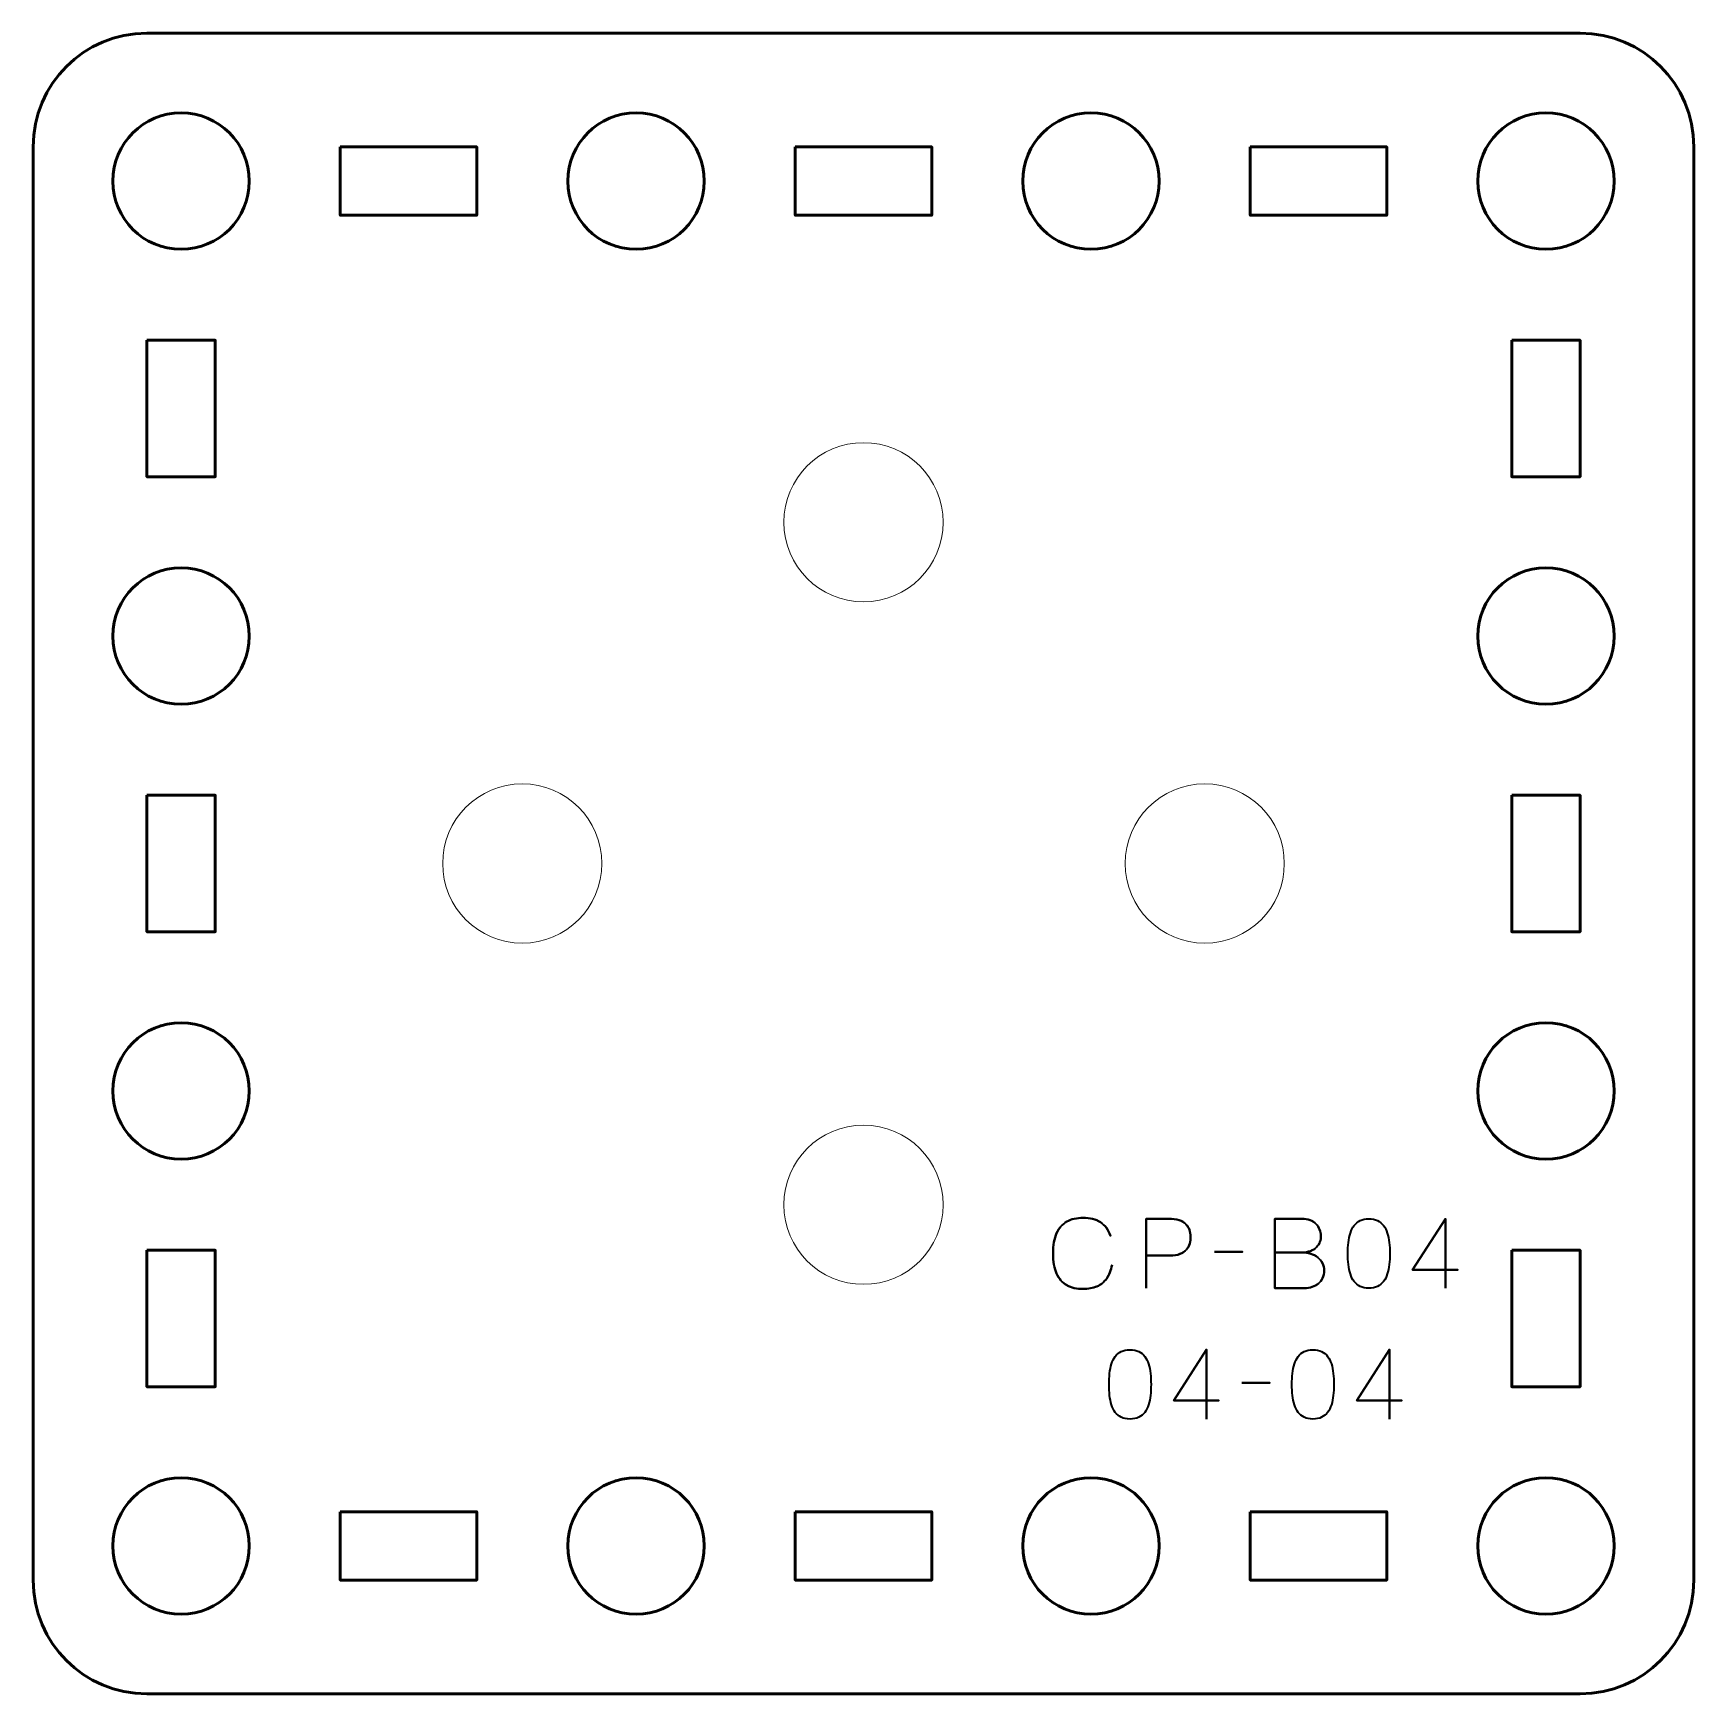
# Model space of a CAD drawing. Header units: centimetres. Extents: x -64.7 to 31.2, y -38.5 to 7.
# Drawn here: x -47.15 to -39.85, y -26.5 to -19.2 of the extents above; entities that cross this region are included whole.
import ezdxf

# ---------------------------------------------------------------- set-up
doc = ezdxf.new("R2010")
doc.units = ezdxf.units.CM
doc.header["$MEASUREMENT"] = 0
doc.layers.add('Layer 1', color=7, linetype='Continuous')

msp = doc.modelspace()

# ---------------------------------------------------------------- linework, layer by layer
at = {"layer": 'Layer 1', "color": 250, "lineweight": 20}
for centre in [(-43.5, -21.35), (-45, -22.85), (-42, -22.85), (-43.5, -24.35)]:
    msp.add_ellipse(centre, major_axis=(0, 0.35), ratio=1, dxfattribs=at)
at = {"layer": 'Layer 1', "lineweight": 53}
for points, knots in [([(-46.64992, -19.19999), (-46.64992, -19.19999), (-40.34995, -19.19999), (-40.34995, -19.19999), (-40.34995, -19.19999), (-40.07298, -19.19999), (-39.84999, -19.42308), (-39.84999, -19.70008), (-39.84999, -19.70008), (-39.84999, -19.70008), (-39.84999, -26.00005), (-39.84999, -26.00005), (-39.84999, -26.00005), (-39.84999, -26.27702), (-40.07298, -26.50001), (-40.34995, -26.50001), (-40.34995, -26.50001), (-40.34995, -26.50001), (-46.64992, -26.50001), (-46.64992, -26.50001), (-46.64992, -26.50001), (-46.92692, -26.50001), (-47.15001, -26.27702), (-47.15001, -26.00005), (-47.15001, -26.00005), (-47.15001, -26.00005), (-47.15001, -19.70008), (-47.15001, -19.70008), (-47.15001, -19.70008), (-47.15001, -19.42308), (-46.92692, -19.19999), (-46.64992, -19.19999)], [0, 0, 0, 0, 0.125, 0.125, 0.125, 0.125, 0.25, 0.25, 0.25, 0.25, 0.375, 0.375, 0.375, 0.375, 0.5, 0.5, 0.5, 0.5, 0.625, 0.625, 0.625, 0.625, 0.75, 0.75, 0.75, 0.75, 0.875, 0.875, 0.875, 0.875, 1, 1, 1, 1]), ([(-46.19998, -19.85002), (-46.19998, -20.01579), (-46.33421, -20.15002), (-46.49999, -20.15002), (-46.49999, -20.15002), (-46.66565, -20.15002), (-46.79999, -20.01579), (-46.79999, -19.85002), (-46.79999, -19.85002), (-46.79999, -19.68435), (-46.66565, -19.55001), (-46.49999, -19.55001), (-46.49999, -19.55001), (-46.33421, -19.55001), (-46.19998, -19.68435), (-46.19998, -19.85002)], [0, 0, 0, 0, 0.25, 0.25, 0.25, 0.25, 0.5, 0.5, 0.5, 0.5, 0.75, 0.75, 0.75, 0.75, 1, 1, 1, 1]), ([(-44.19991, -19.85002), (-44.19991, -20.01579), (-44.33428, -20.15002), (-44.49991, -20.15002), (-44.49991, -20.15002), (-44.66568, -20.15002), (-44.79991, -20.01579), (-44.79991, -19.85002), (-44.79991, -19.85002), (-44.79991, -19.68435), (-44.66568, -19.55001), (-44.49991, -19.55001), (-44.49991, -19.55001), (-44.33428, -19.55001), (-44.19991, -19.68435), (-44.19991, -19.85002)], [0, 0, 0, 0, 0.25, 0.25, 0.25, 0.25, 0.5, 0.5, 0.5, 0.5, 0.75, 0.75, 0.75, 0.75, 1, 1, 1, 1]), ([(-42.19999, -19.85002), (-42.19999, -20.01579), (-42.33432, -20.15002), (-42.49999, -20.15002), (-42.49999, -20.15002), (-42.66562, -20.15002), (-42.79999, -20.01579), (-42.79999, -19.85002), (-42.79999, -19.85002), (-42.79999, -19.68435), (-42.66562, -19.55001), (-42.49999, -19.55001), (-42.49999, -19.55001), (-42.33432, -19.55001), (-42.19999, -19.68435), (-42.19999, -19.85002)], [0, 0, 0, 0, 0.25, 0.25, 0.25, 0.25, 0.5, 0.5, 0.5, 0.5, 0.75, 0.75, 0.75, 0.75, 1, 1, 1, 1]), ([(-40.20002, -19.85002), (-40.20002, -20.01579), (-40.33425, -20.15002), (-40.50002, -20.15002), (-40.50002, -20.15002), (-40.66569, -20.15002), (-40.80002, -20.01579), (-40.80002, -19.85002), (-40.80002, -19.85002), (-40.80002, -19.68435), (-40.66569, -19.55001), (-40.50002, -19.55001), (-40.50002, -19.55001), (-40.33425, -19.55001), (-40.20002, -19.68435), (-40.20002, -19.85002)], [0, 0, 0, 0, 0.25, 0.25, 0.25, 0.25, 0.5, 0.5, 0.5, 0.5, 0.75, 0.75, 0.75, 0.75, 1, 1, 1, 1]), ([(-45.79997, -19.70008), (-45.79997, -19.70008), (-45.19996, -19.70008), (-45.19996, -19.70008), (-45.19996, -19.70008), (-45.19996, -19.70008), (-45.19996, -20.00009), (-45.19996, -20.00009), (-45.19996, -20.00009), (-45.19996, -20.00009), (-45.79997, -20.00009), (-45.79997, -20.00009), (-45.79997, -20.00009), (-45.79997, -20.00009), (-45.79997, -19.70008), (-45.79997, -19.70008)], [0, 0, 0, 0, 0.25, 0.25, 0.25, 0.25, 0.5, 0.5, 0.5, 0.5, 0.75, 0.75, 0.75, 0.75, 1, 1, 1, 1]), ([(-43.8, -19.70008), (-43.8, -19.70008), (-43.20001, -19.70008), (-43.20001, -19.70008), (-43.20001, -19.70008), (-43.20001, -19.70008), (-43.20001, -20.00009), (-43.20001, -20.00009), (-43.20001, -20.00009), (-43.20001, -20.00009), (-43.8, -20.00009), (-43.8, -20.00009), (-43.8, -20.00009), (-43.8, -20.00009), (-43.8, -19.70008), (-43.8, -19.70008)], [0, 0, 0, 0, 0.25, 0.25, 0.25, 0.25, 0.5, 0.5, 0.5, 0.5, 0.75, 0.75, 0.75, 0.75, 1, 1, 1, 1]), ([(-41.79994, -19.70008), (-41.79994, -19.70008), (-41.19993, -19.70008), (-41.19993, -19.70008), (-41.19993, -19.70008), (-41.19993, -19.70008), (-41.19993, -20.00009), (-41.19993, -20.00009), (-41.19993, -20.00009), (-41.19993, -20.00009), (-41.79994, -20.00009), (-41.79994, -20.00009), (-41.79994, -20.00009), (-41.79994, -20.00009), (-41.79994, -19.70008), (-41.79994, -19.70008)], [0, 0, 0, 0, 0.25, 0.25, 0.25, 0.25, 0.5, 0.5, 0.5, 0.5, 0.75, 0.75, 0.75, 0.75, 1, 1, 1, 1]), ([(-46.64992, -20.55003), (-46.64992, -20.55003), (-46.34991, -20.55003), (-46.34991, -20.55003), (-46.34991, -20.55003), (-46.34991, -20.55003), (-46.34991, -21.15004), (-46.34991, -21.15004), (-46.34991, -21.15004), (-46.34991, -21.15004), (-46.64992, -21.15004), (-46.64992, -21.15004), (-46.64992, -21.15004), (-46.64992, -21.15004), (-46.64992, -20.55003), (-46.64992, -20.55003)], [0, 0, 0, 0, 0.25, 0.25, 0.25, 0.25, 0.5, 0.5, 0.5, 0.5, 0.75, 0.75, 0.75, 0.75, 1, 1, 1, 1]), ([(-40.64995, -20.55003), (-40.64995, -20.55003), (-40.34995, -20.55003), (-40.34995, -20.55003), (-40.34995, -20.55003), (-40.34995, -20.55003), (-40.34995, -21.15004), (-40.34995, -21.15004), (-40.34995, -21.15004), (-40.34995, -21.15004), (-40.64995, -21.15004), (-40.64995, -21.15004), (-40.64995, -21.15004), (-40.64995, -21.15004), (-40.64995, -20.55003), (-40.64995, -20.55003)], [0, 0, 0, 0, 0.25, 0.25, 0.25, 0.25, 0.5, 0.5, 0.5, 0.5, 0.75, 0.75, 0.75, 0.75, 1, 1, 1, 1]), ([(-46.19998, -21.85009), (-46.19998, -22.01572), (-46.33421, -22.15009), (-46.49999, -22.15009), (-46.49999, -22.15009), (-46.66565, -22.15009), (-46.79999, -22.01572), (-46.79999, -21.85009), (-46.79999, -21.85009), (-46.79999, -21.68432), (-46.66565, -21.55009), (-46.49999, -21.55009), (-46.49999, -21.55009), (-46.33421, -21.55009), (-46.19998, -21.68432), (-46.19998, -21.85009)], [0, 0, 0, 0, 0.25, 0.25, 0.25, 0.25, 0.5, 0.5, 0.5, 0.5, 0.75, 0.75, 0.75, 0.75, 1, 1, 1, 1]), ([(-40.20002, -21.85009), (-40.20002, -22.01572), (-40.33425, -22.15009), (-40.50002, -22.15009), (-40.50002, -22.15009), (-40.66569, -22.15009), (-40.80002, -22.01572), (-40.80002, -21.85009), (-40.80002, -21.85009), (-40.80002, -21.68432), (-40.66569, -21.55009), (-40.50002, -21.55009), (-40.50002, -21.55009), (-40.33425, -21.55009), (-40.20002, -21.68432), (-40.20002, -21.85009)], [0, 0, 0, 0, 0.25, 0.25, 0.25, 0.25, 0.5, 0.5, 0.5, 0.5, 0.75, 0.75, 0.75, 0.75, 1, 1, 1, 1]), ([(-46.64992, -22.55), (-46.64992, -22.55), (-46.34991, -22.55), (-46.34991, -22.55), (-46.34991, -22.55), (-46.34991, -22.55), (-46.34991, -23.14999), (-46.34991, -23.14999), (-46.34991, -23.14999), (-46.34991, -23.14999), (-46.64992, -23.14999), (-46.64992, -23.14999), (-46.64992, -23.14999), (-46.64992, -23.14999), (-46.64992, -22.55), (-46.64992, -22.55)], [0, 0, 0, 0, 0.25, 0.25, 0.25, 0.25, 0.5, 0.5, 0.5, 0.5, 0.75, 0.75, 0.75, 0.75, 1, 1, 1, 1]), ([(-40.64995, -22.55), (-40.64995, -22.55), (-40.34995, -22.55), (-40.34995, -22.55), (-40.34995, -22.55), (-40.34995, -22.55), (-40.34995, -23.14999), (-40.34995, -23.14999), (-40.34995, -23.14999), (-40.34995, -23.14999), (-40.64995, -23.14999), (-40.64995, -23.14999), (-40.64995, -23.14999), (-40.64995, -23.14999), (-40.64995, -22.55), (-40.64995, -22.55)], [0, 0, 0, 0, 0.25, 0.25, 0.25, 0.25, 0.5, 0.5, 0.5, 0.5, 0.75, 0.75, 0.75, 0.75, 1, 1, 1, 1]), ([(-46.19998, -23.85001), (-46.19998, -24.01568), (-46.33421, -24.15001), (-46.49999, -24.15001), (-46.49999, -24.15001), (-46.66565, -24.15001), (-46.79999, -24.01568), (-46.79999, -23.85001), (-46.79999, -23.85001), (-46.79999, -23.68438), (-46.66565, -23.55001), (-46.49999, -23.55001), (-46.49999, -23.55001), (-46.33421, -23.55001), (-46.19998, -23.68438), (-46.19998, -23.85001)], [0, 0, 0, 0, 0.25, 0.25, 0.25, 0.25, 0.5, 0.5, 0.5, 0.5, 0.75, 0.75, 0.75, 0.75, 1, 1, 1, 1]), ([(-40.20002, -23.85001), (-40.20002, -24.01568), (-40.33425, -24.15001), (-40.50002, -24.15001), (-40.50002, -24.15001), (-40.66569, -24.15001), (-40.80002, -24.01568), (-40.80002, -23.85001), (-40.80002, -23.85001), (-40.80002, -23.68438), (-40.66569, -23.55001), (-40.50002, -23.55001), (-40.50002, -23.55001), (-40.33425, -23.55001), (-40.20002, -23.68438), (-40.20002, -23.85001)], [0, 0, 0, 0, 0.25, 0.25, 0.25, 0.25, 0.5, 0.5, 0.5, 0.5, 0.75, 0.75, 0.75, 0.75, 1, 1, 1, 1]), ([(-46.64992, -24.55006), (-46.64992, -24.55006), (-46.34991, -24.55006), (-46.34991, -24.55006), (-46.34991, -24.55006), (-46.34991, -24.55006), (-46.34991, -25.15007), (-46.34991, -25.15007), (-46.34991, -25.15007), (-46.34991, -25.15007), (-46.64992, -25.15007), (-46.64992, -25.15007), (-46.64992, -25.15007), (-46.64992, -25.15007), (-46.64992, -24.55006), (-46.64992, -24.55006)], [0, 0, 0, 0, 0.25, 0.25, 0.25, 0.25, 0.5, 0.5, 0.5, 0.5, 0.75, 0.75, 0.75, 0.75, 1, 1, 1, 1]), ([(-40.64995, -24.55006), (-40.64995, -24.55006), (-40.34995, -24.55006), (-40.34995, -24.55006), (-40.34995, -24.55006), (-40.34995, -24.55006), (-40.34995, -25.15007), (-40.34995, -25.15007), (-40.34995, -25.15007), (-40.34995, -25.15007), (-40.64995, -25.15007), (-40.64995, -25.15007), (-40.64995, -25.15007), (-40.64995, -25.15007), (-40.64995, -24.55006), (-40.64995, -24.55006)], [0, 0, 0, 0, 0.25, 0.25, 0.25, 0.25, 0.5, 0.5, 0.5, 0.5, 0.75, 0.75, 0.75, 0.75, 1, 1, 1, 1]), ([(-46.19998, -25.84998), (-46.19998, -26.01575), (-46.33421, -26.14998), (-46.49999, -26.14998), (-46.49999, -26.14998), (-46.66565, -26.14998), (-46.79999, -26.01575), (-46.79999, -25.84998), (-46.79999, -25.84998), (-46.79999, -25.68431), (-46.66565, -25.54998), (-46.49999, -25.54998), (-46.49999, -25.54998), (-46.33421, -25.54998), (-46.19998, -25.68431), (-46.19998, -25.84998)], [0, 0, 0, 0, 0.25, 0.25, 0.25, 0.25, 0.5, 0.5, 0.5, 0.5, 0.75, 0.75, 0.75, 0.75, 1, 1, 1, 1]), ([(-44.19991, -25.84998), (-44.19991, -26.01575), (-44.33428, -26.14998), (-44.49991, -26.14998), (-44.49991, -26.14998), (-44.66568, -26.14998), (-44.79991, -26.01575), (-44.79991, -25.84998), (-44.79991, -25.84998), (-44.79991, -25.68431), (-44.66568, -25.54998), (-44.49991, -25.54998), (-44.49991, -25.54998), (-44.33428, -25.54998), (-44.19991, -25.68431), (-44.19991, -25.84998)], [0, 0, 0, 0, 0.25, 0.25, 0.25, 0.25, 0.5, 0.5, 0.5, 0.5, 0.75, 0.75, 0.75, 0.75, 1, 1, 1, 1]), ([(-42.19999, -25.84998), (-42.19999, -26.01575), (-42.33432, -26.14998), (-42.49999, -26.14998), (-42.49999, -26.14998), (-42.66562, -26.14998), (-42.79999, -26.01575), (-42.79999, -25.84998), (-42.79999, -25.84998), (-42.79999, -25.68431), (-42.66562, -25.54998), (-42.49999, -25.54998), (-42.49999, -25.54998), (-42.33432, -25.54998), (-42.19999, -25.68431), (-42.19999, -25.84998)], [0, 0, 0, 0, 0.25, 0.25, 0.25, 0.25, 0.5, 0.5, 0.5, 0.5, 0.75, 0.75, 0.75, 0.75, 1, 1, 1, 1]), ([(-40.20002, -25.84998), (-40.20002, -26.01575), (-40.33425, -26.14998), (-40.50002, -26.14998), (-40.50002, -26.14998), (-40.66569, -26.14998), (-40.80002, -26.01575), (-40.80002, -25.84998), (-40.80002, -25.84998), (-40.80002, -25.68431), (-40.66569, -25.54998), (-40.50002, -25.54998), (-40.50002, -25.54998), (-40.33425, -25.54998), (-40.20002, -25.68431), (-40.20002, -25.84998)], [0, 0, 0, 0, 0.25, 0.25, 0.25, 0.25, 0.5, 0.5, 0.5, 0.5, 0.75, 0.75, 0.75, 0.75, 1, 1, 1, 1]), ([(-45.79997, -25.70005), (-45.79997, -25.70005), (-45.19996, -25.70005), (-45.19996, -25.70005), (-45.19996, -25.70005), (-45.19996, -25.70005), (-45.19996, -26.00005), (-45.19996, -26.00005), (-45.19996, -26.00005), (-45.19996, -26.00005), (-45.79997, -26.00005), (-45.79997, -26.00005), (-45.79997, -26.00005), (-45.79997, -26.00005), (-45.79997, -25.70005), (-45.79997, -25.70005)], [0, 0, 0, 0, 0.25, 0.25, 0.25, 0.25, 0.5, 0.5, 0.5, 0.5, 0.75, 0.75, 0.75, 0.75, 1, 1, 1, 1]), ([(-43.8, -25.70005), (-43.8, -25.70005), (-43.20001, -25.70005), (-43.20001, -25.70005), (-43.20001, -25.70005), (-43.20001, -25.70005), (-43.20001, -26.00005), (-43.20001, -26.00005), (-43.20001, -26.00005), (-43.20001, -26.00005), (-43.8, -26.00005), (-43.8, -26.00005), (-43.8, -26.00005), (-43.8, -26.00005), (-43.8, -25.70005), (-43.8, -25.70005)], [0, 0, 0, 0, 0.25, 0.25, 0.25, 0.25, 0.5, 0.5, 0.5, 0.5, 0.75, 0.75, 0.75, 0.75, 1, 1, 1, 1]), ([(-41.79994, -25.70005), (-41.79994, -25.70005), (-41.19993, -25.70005), (-41.19993, -25.70005), (-41.19993, -25.70005), (-41.19993, -25.70005), (-41.19993, -26.00005), (-41.19993, -26.00005), (-41.19993, -26.00005), (-41.19993, -26.00005), (-41.79994, -26.00005), (-41.79994, -26.00005), (-41.79994, -26.00005), (-41.79994, -26.00005), (-41.79994, -25.70005), (-41.79994, -25.70005)], [0, 0, 0, 0, 0.25, 0.25, 0.25, 0.25, 0.5, 0.5, 0.5, 0.5, 0.75, 0.75, 0.75, 0.75, 1, 1, 1, 1])]:
    msp.add_open_spline(points, degree=3, knots=knots, dxfattribs=at)
at = {"layer": 'Layer 1', "color": 30, "lineweight": 35}
for points, knots in [([(-42.40748, -24.61445), (-42.412, -24.63865), (-42.4199, -24.65862), (-42.43098, -24.67428), (-42.43098, -24.67428), (-42.44212, -24.68988), (-42.45638, -24.70145), (-42.47373, -24.709), (-42.47373, -24.709), (-42.49102, -24.71655), (-42.51134, -24.72036), (-42.53448, -24.72029), (-42.53448, -24.72029), (-42.56263, -24.72036), (-42.58655, -24.71492), (-42.60617, -24.70385), (-42.60617, -24.70385), (-42.62578, -24.69284), (-42.64074, -24.67584), (-42.65104, -24.65277), (-42.65104, -24.65277), (-42.66134, -24.62969), (-42.66649, -24.60013), (-42.66656, -24.56408), (-42.66656, -24.56408), (-42.66649, -24.52817), (-42.66134, -24.49867), (-42.65104, -24.4756), (-42.65104, -24.4756), (-42.64074, -24.45253), (-42.62578, -24.43546), (-42.60617, -24.42438), (-42.60617, -24.42438), (-42.58655, -24.4133), (-42.56263, -24.4078), (-42.53448, -24.40787), (-42.53448, -24.40787), (-42.50435, -24.4078), (-42.4791, -24.41422), (-42.45878, -24.42713), (-42.45878, -24.42713), (-42.43853, -24.44004), (-42.42364, -24.46001), (-42.41426, -24.48703), (-42.41426, -24.48703), (-42.42364, -24.46001), (-42.43853, -24.44004), (-42.45878, -24.42713), (-42.45878, -24.42713), (-42.4791, -24.41422), (-42.50435, -24.4078), (-42.53448, -24.40787), (-42.53448, -24.40787), (-42.56263, -24.4078), (-42.58655, -24.4133), (-42.60617, -24.42438), (-42.60617, -24.42438), (-42.62578, -24.43546), (-42.64074, -24.45253), (-42.65104, -24.4756), (-42.65104, -24.4756), (-42.66134, -24.49867), (-42.66649, -24.52817), (-42.66656, -24.56408), (-42.66656, -24.56408), (-42.66649, -24.60013), (-42.66134, -24.62969), (-42.65104, -24.65277), (-42.65104, -24.65277), (-42.64074, -24.67584), (-42.62578, -24.69284), (-42.60617, -24.70385), (-42.60617, -24.70385), (-42.58655, -24.71492), (-42.56263, -24.72036), (-42.53448, -24.72029), (-42.53448, -24.72029), (-42.51134, -24.72036), (-42.49102, -24.71655), (-42.47373, -24.709), (-42.47373, -24.709), (-42.45638, -24.70145), (-42.44212, -24.68988), (-42.43098, -24.67428), (-42.43098, -24.67428), (-42.4199, -24.65862), (-42.412, -24.63865), (-42.40748, -24.61445)], [0, 0, 0, 0, 0.0454545, 0.0454545, 0.0454545, 0.0454545, 0.0909091, 0.0909091, 0.0909091, 0.0909091, 0.1363636, 0.1363636, 0.1363636, 0.1363636, 0.1818182, 0.1818182, 0.1818182, 0.1818182, 0.2272727, 0.2272727, 0.2272727, 0.2272727, 0.2727273, 0.2727273, 0.2727273, 0.2727273, 0.3181818, 0.3181818, 0.3181818, 0.3181818, 0.3636364, 0.3636364, 0.3636364, 0.3636364, 0.4090909, 0.4090909, 0.4090909, 0.4090909, 0.4545455, 0.4545455, 0.4545455, 0.4545455, 0.5, 0.5, 0.5, 0.5, 0.5454545, 0.5454545, 0.5454545, 0.5454545, 0.5909091, 0.5909091, 0.5909091, 0.5909091, 0.6363636, 0.6363636, 0.6363636, 0.6363636, 0.6818182, 0.6818182, 0.6818182, 0.6818182, 0.7272727, 0.7272727, 0.7272727, 0.7272727, 0.7727273, 0.7727273, 0.7727273, 0.7727273, 0.8181818, 0.8181818, 0.8181818, 0.8181818, 0.8636364, 0.8636364, 0.8636364, 0.8636364, 0.9090909, 0.9090909, 0.9090909, 0.9090909, 0.9545455, 0.9545455, 0.9545455, 0.9545455, 1, 1, 1, 1]), ([(-42.25762, -24.7169), (-42.25762, -24.7169), (-42.25762, -24.41168), (-42.25762, -24.41168), (-42.25762, -24.41168), (-42.25762, -24.41168), (-42.16025, -24.41168), (-42.16025, -24.41168), (-42.16025, -24.41168), (-42.14078, -24.41175), (-42.12477, -24.41394), (-42.11214, -24.41817), (-42.11214, -24.41817), (-42.09958, -24.42233), (-42.0897, -24.42812), (-42.08257, -24.43546), (-42.08257, -24.43546), (-42.07545, -24.44272), (-42.07037, -24.45105), (-42.06726, -24.46043), (-42.06726, -24.46043), (-42.06423, -24.46982), (-42.06247, -24.47962), (-42.06204, -24.49), (-42.06204, -24.49), (-42.06155, -24.50037), (-42.06275, -24.51053), (-42.06557, -24.5204), (-42.06557, -24.5204), (-42.06846, -24.53028), (-42.07333, -24.53924), (-42.08032, -24.54729), (-42.08032, -24.54729), (-42.08723, -24.55533), (-42.09661, -24.56175), (-42.1084, -24.56648), (-42.1084, -24.56648), (-42.12018, -24.57127), (-42.13478, -24.57367), (-42.15221, -24.57381), (-42.15221, -24.57381), (-42.15221, -24.57381), (-42.25762, -24.57381), (-42.25762, -24.57381), (-42.25762, -24.57381), (-42.25762, -24.57381), (-42.15221, -24.57381), (-42.15221, -24.57381), (-42.15221, -24.57381), (-42.13514, -24.57367), (-42.12067, -24.57127), (-42.10896, -24.56648), (-42.10896, -24.56648), (-42.09718, -24.56175), (-42.08779, -24.55533), (-42.08074, -24.54729), (-42.08074, -24.54729), (-42.07375, -24.53924), (-42.06874, -24.53028), (-42.06578, -24.5204), (-42.06578, -24.5204), (-42.06282, -24.51053), (-42.06155, -24.50037), (-42.06204, -24.49), (-42.06204, -24.49), (-42.06247, -24.47962), (-42.06423, -24.46982), (-42.0674, -24.46043), (-42.0674, -24.46043), (-42.07051, -24.45105), (-42.07573, -24.44272), (-42.08286, -24.43546), (-42.08286, -24.43546), (-42.09005, -24.42812), (-42.09993, -24.42233), (-42.11249, -24.41817), (-42.11249, -24.41817), (-42.12512, -24.41394), (-42.14099, -24.41175), (-42.16025, -24.41168), (-42.16025, -24.41168), (-42.16025, -24.41168), (-42.25762, -24.41168), (-42.25762, -24.41168), (-42.25762, -24.41168), (-42.25762, -24.41168), (-42.25762, -24.7169), (-42.25762, -24.7169)], [0, 0, 0, 0, 0.0454545, 0.0454545, 0.0454545, 0.0454545, 0.0909091, 0.0909091, 0.0909091, 0.0909091, 0.1363636, 0.1363636, 0.1363636, 0.1363636, 0.1818182, 0.1818182, 0.1818182, 0.1818182, 0.2272727, 0.2272727, 0.2272727, 0.2272727, 0.2727273, 0.2727273, 0.2727273, 0.2727273, 0.3181818, 0.3181818, 0.3181818, 0.3181818, 0.3636364, 0.3636364, 0.3636364, 0.3636364, 0.4090909, 0.4090909, 0.4090909, 0.4090909, 0.4545455, 0.4545455, 0.4545455, 0.4545455, 0.5, 0.5, 0.5, 0.5, 0.5454545, 0.5454545, 0.5454545, 0.5454545, 0.5909091, 0.5909091, 0.5909091, 0.5909091, 0.6363636, 0.6363636, 0.6363636, 0.6363636, 0.6818182, 0.6818182, 0.6818182, 0.6818182, 0.7272727, 0.7272727, 0.7272727, 0.7272727, 0.7727273, 0.7727273, 0.7727273, 0.7727273, 0.8181818, 0.8181818, 0.8181818, 0.8181818, 0.8636364, 0.8636364, 0.8636364, 0.8636364, 0.9090909, 0.9090909, 0.9090909, 0.9090909, 0.9545455, 0.9545455, 0.9545455, 0.9545455, 1, 1, 1, 1]), ([(-41.69121, -24.55984), (-41.69121, -24.55984), (-41.57395, -24.55984), (-41.57395, -24.55984), (-41.57395, -24.55984), (-41.55871, -24.55977), (-41.54573, -24.55766), (-41.53479, -24.55349), (-41.53479, -24.55349), (-41.52392, -24.5494), (-41.51511, -24.54383), (-41.50826, -24.53684), (-41.50826, -24.53684), (-41.50142, -24.52986), (-41.49648, -24.52196), (-41.49337, -24.51321), (-41.49337, -24.51321), (-41.49034, -24.50453), (-41.48893, -24.4955), (-41.48928, -24.48619), (-41.48928, -24.48619), (-41.48971, -24.47687), (-41.49168, -24.46784), (-41.49521, -24.45902), (-41.49521, -24.45902), (-41.49867, -24.4502), (-41.50389, -24.44223), (-41.51073, -24.4351), (-41.51073, -24.4351), (-41.51757, -24.42798), (-41.52611, -24.42233), (-41.53648, -24.41817), (-41.53648, -24.41817), (-41.54686, -24.41394), (-41.55906, -24.41175), (-41.5731, -24.41168), (-41.5731, -24.41168), (-41.5731, -24.41168), (-41.69121, -24.41168), (-41.69121, -24.41168), (-41.69121, -24.41168), (-41.69121, -24.41168), (-41.69121, -24.7169), (-41.69121, -24.7169), (-41.69121, -24.7169), (-41.69121, -24.7169), (-41.56125, -24.7169), (-41.56125, -24.7169), (-41.56125, -24.7169), (-41.54911, -24.7169), (-41.53782, -24.71514), (-41.52738, -24.71168), (-41.52738, -24.71168), (-41.51694, -24.70815), (-41.50784, -24.70314), (-41.49994, -24.69644), (-41.49994, -24.69644), (-41.4921, -24.68981), (-41.48597, -24.68176), (-41.48159, -24.67224), (-41.48159, -24.67224), (-41.47722, -24.66271), (-41.47496, -24.65192), (-41.47489, -24.63985), (-41.47489, -24.63985), (-41.47517, -24.62772), (-41.47771, -24.61678), (-41.48258, -24.60698), (-41.48258, -24.60698), (-41.48745, -24.59717), (-41.49422, -24.58877), (-41.50297, -24.58172), (-41.50297, -24.58172), (-41.51172, -24.57473), (-41.52216, -24.5693), (-41.53416, -24.56556), (-41.53416, -24.56556), (-41.54615, -24.56182), (-41.55941, -24.55992), (-41.57395, -24.55984), (-41.57395, -24.55984), (-41.55941, -24.55992), (-41.54615, -24.56182), (-41.53416, -24.56556), (-41.53416, -24.56556), (-41.52216, -24.5693), (-41.51172, -24.57473), (-41.50297, -24.58172), (-41.50297, -24.58172), (-41.49422, -24.58877), (-41.48745, -24.59717), (-41.48258, -24.60698), (-41.48258, -24.60698), (-41.47771, -24.61678), (-41.47517, -24.62772), (-41.47489, -24.63985), (-41.47489, -24.63985), (-41.47496, -24.65192), (-41.47722, -24.66271), (-41.48159, -24.67224), (-41.48159, -24.67224), (-41.48597, -24.68176), (-41.4921, -24.68981), (-41.49994, -24.69644), (-41.49994, -24.69644), (-41.50784, -24.70314), (-41.51694, -24.70815), (-41.52738, -24.71168), (-41.52738, -24.71168), (-41.53782, -24.71514), (-41.54911, -24.7169), (-41.56125, -24.7169), (-41.56125, -24.7169), (-41.56125, -24.7169), (-41.69121, -24.7169), (-41.69121, -24.7169), (-41.69121, -24.7169), (-41.69121, -24.7169), (-41.69121, -24.41168), (-41.69121, -24.41168), (-41.69121, -24.41168), (-41.69121, -24.41168), (-41.5731, -24.41168), (-41.5731, -24.41168), (-41.5731, -24.41168), (-41.55906, -24.41175), (-41.54686, -24.41394), (-41.53648, -24.41817), (-41.53648, -24.41817), (-41.52611, -24.42233), (-41.51757, -24.42798), (-41.51073, -24.4351), (-41.51073, -24.4351), (-41.50389, -24.44223), (-41.49867, -24.4502), (-41.49521, -24.45902), (-41.49521, -24.45902), (-41.49168, -24.46784), (-41.48971, -24.47687), (-41.48928, -24.48619), (-41.48928, -24.48619), (-41.48893, -24.4955), (-41.49034, -24.50453), (-41.49337, -24.51321), (-41.49337, -24.51321), (-41.49648, -24.52196), (-41.50142, -24.52986), (-41.50826, -24.53684), (-41.50826, -24.53684), (-41.51511, -24.54383), (-41.52392, -24.5494), (-41.53479, -24.55349), (-41.53479, -24.55349), (-41.54573, -24.55766), (-41.55871, -24.55977), (-41.57395, -24.55984), (-41.57395, -24.55984), (-41.57395, -24.55984), (-41.69121, -24.55984), (-41.69121, -24.55984)], [0, 0, 0, 0, 0.025, 0.025, 0.025, 0.025, 0.05, 0.05, 0.05, 0.05, 0.075, 0.075, 0.075, 0.075, 0.1, 0.1, 0.1, 0.1, 0.125, 0.125, 0.125, 0.125, 0.15, 0.15, 0.15, 0.15, 0.175, 0.175, 0.175, 0.175, 0.2, 0.2, 0.2, 0.2, 0.225, 0.225, 0.225, 0.225, 0.25, 0.25, 0.25, 0.25, 0.275, 0.275, 0.275, 0.275, 0.3, 0.3, 0.3, 0.3, 0.325, 0.325, 0.325, 0.325, 0.35, 0.35, 0.35, 0.35, 0.375, 0.375, 0.375, 0.375, 0.4, 0.4, 0.4, 0.4, 0.425, 0.425, 0.425, 0.425, 0.45, 0.45, 0.45, 0.45, 0.475, 0.475, 0.475, 0.475, 0.5, 0.5, 0.5, 0.5, 0.525, 0.525, 0.525, 0.525, 0.55, 0.55, 0.55, 0.55, 0.575, 0.575, 0.575, 0.575, 0.6, 0.6, 0.6, 0.6, 0.625, 0.625, 0.625, 0.625, 0.65, 0.65, 0.65, 0.65, 0.675, 0.675, 0.675, 0.675, 0.7, 0.7, 0.7, 0.7, 0.725, 0.725, 0.725, 0.725, 0.75, 0.75, 0.75, 0.75, 0.775, 0.775, 0.775, 0.775, 0.8, 0.8, 0.8, 0.8, 0.825, 0.825, 0.825, 0.825, 0.85, 0.85, 0.85, 0.85, 0.875, 0.875, 0.875, 0.875, 0.9, 0.9, 0.9, 0.9, 0.925, 0.925, 0.925, 0.925, 0.95, 0.95, 0.95, 0.95, 0.975, 0.975, 0.975, 0.975, 1, 1, 1, 1]), ([(-41.27846, -24.7169), (-41.26365, -24.71683), (-41.25088, -24.71422), (-41.24022, -24.70914), (-41.24022, -24.70914), (-41.22964, -24.70406), (-41.22082, -24.69679), (-41.21377, -24.68755), (-41.21377, -24.68755), (-41.20678, -24.67824), (-41.20128, -24.66723), (-41.19719, -24.65453), (-41.19719, -24.65453), (-41.19316, -24.64183), (-41.19027, -24.62793), (-41.18865, -24.61269), (-41.18865, -24.61269), (-41.18695, -24.59745), (-41.18611, -24.58143), (-41.18618, -24.5645), (-41.18618, -24.5645), (-41.18611, -24.54764), (-41.18695, -24.53162), (-41.18865, -24.51645), (-41.18865, -24.51645), (-41.19027, -24.50128), (-41.19316, -24.48731), (-41.19719, -24.47461), (-41.19719, -24.47461), (-41.20128, -24.46198), (-41.20678, -24.45098), (-41.21377, -24.44159), (-41.21377, -24.44159), (-41.22082, -24.43228), (-41.22964, -24.42501), (-41.24022, -24.41993), (-41.24022, -24.41993), (-41.25088, -24.41478), (-41.26365, -24.41217), (-41.27846, -24.4121), (-41.27846, -24.4121), (-41.29328, -24.41217), (-41.30605, -24.41478), (-41.31671, -24.41993), (-41.31671, -24.41993), (-41.32729, -24.42501), (-41.33611, -24.43228), (-41.34316, -24.44159), (-41.34316, -24.44159), (-41.35015, -24.45098), (-41.35565, -24.46198), (-41.35974, -24.47461), (-41.35974, -24.47461), (-41.36377, -24.48731), (-41.36666, -24.50128), (-41.36828, -24.51645), (-41.36828, -24.51645), (-41.36997, -24.53162), (-41.37082, -24.54764), (-41.37075, -24.5645), (-41.37075, -24.5645), (-41.37082, -24.58143), (-41.36997, -24.59745), (-41.36828, -24.61269), (-41.36828, -24.61269), (-41.36666, -24.62793), (-41.36377, -24.64183), (-41.35974, -24.65453), (-41.35974, -24.65453), (-41.35565, -24.66723), (-41.35015, -24.67824), (-41.34316, -24.68755), (-41.34316, -24.68755), (-41.33611, -24.69679), (-41.32729, -24.70406), (-41.31671, -24.70914), (-41.31671, -24.70914), (-41.30605, -24.71422), (-41.29328, -24.71683), (-41.27846, -24.7169)], [0, 0, 0, 0, 0.05, 0.05, 0.05, 0.05, 0.1, 0.1, 0.1, 0.1, 0.15, 0.15, 0.15, 0.15, 0.2, 0.2, 0.2, 0.2, 0.25, 0.25, 0.25, 0.25, 0.3, 0.3, 0.3, 0.3, 0.35, 0.35, 0.35, 0.35, 0.4, 0.4, 0.4, 0.4, 0.45, 0.45, 0.45, 0.45, 0.5, 0.5, 0.5, 0.5, 0.55, 0.55, 0.55, 0.55, 0.6, 0.6, 0.6, 0.6, 0.65, 0.65, 0.65, 0.65, 0.7, 0.7, 0.7, 0.7, 0.75, 0.75, 0.75, 0.75, 0.8, 0.8, 0.8, 0.8, 0.85, 0.85, 0.85, 0.85, 0.9, 0.9, 0.9, 0.9, 0.95, 0.95, 0.95, 0.95, 1, 1, 1, 1]), ([(-41.27846, -24.7169), (-41.26365, -24.71683), (-41.25088, -24.71422), (-41.24022, -24.70914), (-41.24022, -24.70914), (-41.22964, -24.70406), (-41.22082, -24.69679), (-41.21377, -24.68755), (-41.21377, -24.68755), (-41.20678, -24.67824), (-41.20128, -24.66723), (-41.19719, -24.65453), (-41.19719, -24.65453), (-41.19316, -24.64183), (-41.19027, -24.62793), (-41.18865, -24.61269), (-41.18865, -24.61269), (-41.18695, -24.59745), (-41.18611, -24.58143), (-41.18618, -24.5645), (-41.18618, -24.5645), (-41.18611, -24.54764), (-41.18695, -24.53162), (-41.18865, -24.51645), (-41.18865, -24.51645), (-41.19027, -24.50128), (-41.19316, -24.48731), (-41.19719, -24.47461), (-41.19719, -24.47461), (-41.20128, -24.46198), (-41.20678, -24.45098), (-41.21377, -24.44159), (-41.21377, -24.44159), (-41.22082, -24.43228), (-41.22964, -24.42501), (-41.24022, -24.41993), (-41.24022, -24.41993), (-41.25088, -24.41478), (-41.26365, -24.41217), (-41.27846, -24.4121), (-41.27846, -24.4121), (-41.29328, -24.41217), (-41.30605, -24.41478), (-41.31671, -24.41993), (-41.31671, -24.41993), (-41.32729, -24.42501), (-41.33611, -24.43228), (-41.34316, -24.44159), (-41.34316, -24.44159), (-41.35015, -24.45098), (-41.35565, -24.46198), (-41.35974, -24.47461), (-41.35974, -24.47461), (-41.36377, -24.48731), (-41.36666, -24.50128), (-41.36828, -24.51645), (-41.36828, -24.51645), (-41.36997, -24.53162), (-41.37082, -24.54764), (-41.37075, -24.5645), (-41.37075, -24.5645), (-41.37082, -24.58143), (-41.36997, -24.59745), (-41.36828, -24.61269), (-41.36828, -24.61269), (-41.36666, -24.62793), (-41.36377, -24.64183), (-41.35974, -24.65453), (-41.35974, -24.65453), (-41.35565, -24.66723), (-41.35015, -24.67824), (-41.34316, -24.68755), (-41.34316, -24.68755), (-41.33611, -24.69679), (-41.32729, -24.70406), (-41.31671, -24.70914), (-41.31671, -24.70914), (-41.30605, -24.71422), (-41.29328, -24.71683), (-41.27846, -24.7169)], [0, 0, 0, 0, 0.05, 0.05, 0.05, 0.05, 0.1, 0.1, 0.1, 0.1, 0.15, 0.15, 0.15, 0.15, 0.2, 0.2, 0.2, 0.2, 0.25, 0.25, 0.25, 0.25, 0.3, 0.3, 0.3, 0.3, 0.35, 0.35, 0.35, 0.35, 0.4, 0.4, 0.4, 0.4, 0.45, 0.45, 0.45, 0.45, 0.5, 0.5, 0.5, 0.5, 0.55, 0.55, 0.55, 0.55, 0.6, 0.6, 0.6, 0.6, 0.65, 0.65, 0.65, 0.65, 0.7, 0.7, 0.7, 0.7, 0.75, 0.75, 0.75, 0.75, 0.8, 0.8, 0.8, 0.8, 0.85, 0.85, 0.85, 0.85, 0.9, 0.9, 0.9, 0.9, 0.95, 0.95, 0.95, 0.95, 1, 1, 1, 1]), ([(-40.94192, -24.7169), (-40.94192, -24.7169), (-40.94192, -24.41168), (-40.94192, -24.41168), (-40.94192, -24.41168), (-40.94192, -24.41168), (-41.08585, -24.63562), (-41.08585, -24.63562), (-41.08585, -24.63562), (-41.08585, -24.63562), (-40.88773, -24.63562), (-40.88773, -24.63562), (-40.88773, -24.63562), (-40.88773, -24.63562), (-41.08585, -24.63562), (-41.08585, -24.63562), (-41.08585, -24.63562), (-41.08585, -24.63562), (-40.94192, -24.41168), (-40.94192, -24.41168), (-40.94192, -24.41168), (-40.94192, -24.41168), (-40.94192, -24.7169), (-40.94192, -24.7169)], [0, 0, 0, 0, 0.1666667, 0.1666667, 0.1666667, 0.1666667, 0.3333333, 0.3333333, 0.3333333, 0.3333333, 0.5, 0.5, 0.5, 0.5, 0.6666667, 0.6666667, 0.6666667, 0.6666667, 0.8333333, 0.8333333, 0.8333333, 0.8333333, 1, 1, 1, 1]), ([(-41.95706, -24.5573), (-41.95706, -24.5573), (-41.83387, -24.5573), (-41.83387, -24.5573), (-41.83387, -24.5573), (-41.83387, -24.5573), (-41.95706, -24.5573), (-41.95706, -24.5573)], [0, 0, 0, 0, 0.5, 0.5, 0.5, 0.5, 1, 1, 1, 1]), ([(-42.32832, -25.29221), (-42.31351, -25.29214), (-42.30074, -25.28953), (-42.29008, -25.28445), (-42.29008, -25.28445), (-42.2795, -25.27937), (-42.27068, -25.2721), (-42.26363, -25.26286), (-42.26363, -25.26286), (-42.25664, -25.25355), (-42.25114, -25.24254), (-42.24705, -25.22984), (-42.24705, -25.22984), (-42.24302, -25.21714), (-42.24013, -25.20324), (-42.23851, -25.188), (-42.23851, -25.188), (-42.23681, -25.17276), (-42.23597, -25.15674), (-42.23604, -25.13981), (-42.23604, -25.13981), (-42.23597, -25.12295), (-42.23681, -25.10693), (-42.23851, -25.09176), (-42.23851, -25.09176), (-42.24013, -25.07659), (-42.24302, -25.06262), (-42.24705, -25.04992), (-42.24705, -25.04992), (-42.25114, -25.03729), (-42.25664, -25.02629), (-42.26363, -25.0169), (-42.26363, -25.0169), (-42.27068, -25.00759), (-42.2795, -25.00032), (-42.29008, -24.99524), (-42.29008, -24.99524), (-42.30074, -24.99009), (-42.31351, -24.98748), (-42.32832, -24.98741), (-42.32832, -24.98741), (-42.34314, -24.98748), (-42.35591, -24.99009), (-42.36657, -24.99524), (-42.36657, -24.99524), (-42.37715, -25.00032), (-42.38597, -25.00759), (-42.39302, -25.0169), (-42.39302, -25.0169), (-42.40001, -25.02629), (-42.40551, -25.03729), (-42.4096, -25.04992), (-42.4096, -25.04992), (-42.41363, -25.06262), (-42.41652, -25.07659), (-42.41814, -25.09176), (-42.41814, -25.09176), (-42.41983, -25.10693), (-42.42068, -25.12295), (-42.42061, -25.13981), (-42.42061, -25.13981), (-42.42068, -25.15674), (-42.41983, -25.17276), (-42.41814, -25.188), (-42.41814, -25.188), (-42.41652, -25.20324), (-42.41363, -25.21714), (-42.4096, -25.22984), (-42.4096, -25.22984), (-42.40551, -25.24254), (-42.40001, -25.25355), (-42.39302, -25.26286), (-42.39302, -25.26286), (-42.38597, -25.2721), (-42.37715, -25.27937), (-42.36657, -25.28445), (-42.36657, -25.28445), (-42.35591, -25.28953), (-42.34314, -25.29214), (-42.32832, -25.29221)], [0, 0, 0, 0, 0.05, 0.05, 0.05, 0.05, 0.1, 0.1, 0.1, 0.1, 0.15, 0.15, 0.15, 0.15, 0.2, 0.2, 0.2, 0.2, 0.25, 0.25, 0.25, 0.25, 0.3, 0.3, 0.3, 0.3, 0.35, 0.35, 0.35, 0.35, 0.4, 0.4, 0.4, 0.4, 0.45, 0.45, 0.45, 0.45, 0.5, 0.5, 0.5, 0.5, 0.55, 0.55, 0.55, 0.55, 0.6, 0.6, 0.6, 0.6, 0.65, 0.65, 0.65, 0.65, 0.7, 0.7, 0.7, 0.7, 0.75, 0.75, 0.75, 0.75, 0.8, 0.8, 0.8, 0.8, 0.85, 0.85, 0.85, 0.85, 0.9, 0.9, 0.9, 0.9, 0.95, 0.95, 0.95, 0.95, 1, 1, 1, 1]), ([(-42.32832, -25.29221), (-42.31351, -25.29214), (-42.30074, -25.28953), (-42.29008, -25.28445), (-42.29008, -25.28445), (-42.2795, -25.27937), (-42.27068, -25.2721), (-42.26363, -25.26286), (-42.26363, -25.26286), (-42.25664, -25.25355), (-42.25114, -25.24254), (-42.24705, -25.22984), (-42.24705, -25.22984), (-42.24302, -25.21714), (-42.24013, -25.20324), (-42.23851, -25.188), (-42.23851, -25.188), (-42.23681, -25.17276), (-42.23597, -25.15674), (-42.23604, -25.13981), (-42.23604, -25.13981), (-42.23597, -25.12295), (-42.23681, -25.10693), (-42.23851, -25.09176), (-42.23851, -25.09176), (-42.24013, -25.07659), (-42.24302, -25.06262), (-42.24705, -25.04992), (-42.24705, -25.04992), (-42.25114, -25.03729), (-42.25664, -25.02629), (-42.26363, -25.0169), (-42.26363, -25.0169), (-42.27068, -25.00759), (-42.2795, -25.00032), (-42.29008, -24.99524), (-42.29008, -24.99524), (-42.30074, -24.99009), (-42.31351, -24.98748), (-42.32832, -24.98741), (-42.32832, -24.98741), (-42.34314, -24.98748), (-42.35591, -24.99009), (-42.36657, -24.99524), (-42.36657, -24.99524), (-42.37715, -25.00032), (-42.38597, -25.00759), (-42.39302, -25.0169), (-42.39302, -25.0169), (-42.40001, -25.02629), (-42.40551, -25.03729), (-42.4096, -25.04992), (-42.4096, -25.04992), (-42.41363, -25.06262), (-42.41652, -25.07659), (-42.41814, -25.09176), (-42.41814, -25.09176), (-42.41983, -25.10693), (-42.42068, -25.12295), (-42.42061, -25.13981), (-42.42061, -25.13981), (-42.42068, -25.15674), (-42.41983, -25.17276), (-42.41814, -25.188), (-42.41814, -25.188), (-42.41652, -25.20324), (-42.41363, -25.21714), (-42.4096, -25.22984), (-42.4096, -25.22984), (-42.40551, -25.24254), (-42.40001, -25.25355), (-42.39302, -25.26286), (-42.39302, -25.26286), (-42.38597, -25.2721), (-42.37715, -25.27937), (-42.36657, -25.28445), (-42.36657, -25.28445), (-42.35591, -25.28953), (-42.34314, -25.29214), (-42.32832, -25.29221)], [0, 0, 0, 0, 0.05, 0.05, 0.05, 0.05, 0.1, 0.1, 0.1, 0.1, 0.15, 0.15, 0.15, 0.15, 0.2, 0.2, 0.2, 0.2, 0.25, 0.25, 0.25, 0.25, 0.3, 0.3, 0.3, 0.3, 0.35, 0.35, 0.35, 0.35, 0.4, 0.4, 0.4, 0.4, 0.45, 0.45, 0.45, 0.45, 0.5, 0.5, 0.5, 0.5, 0.55, 0.55, 0.55, 0.55, 0.6, 0.6, 0.6, 0.6, 0.65, 0.65, 0.65, 0.65, 0.7, 0.7, 0.7, 0.7, 0.75, 0.75, 0.75, 0.75, 0.8, 0.8, 0.8, 0.8, 0.85, 0.85, 0.85, 0.85, 0.9, 0.9, 0.9, 0.9, 0.95, 0.95, 0.95, 0.95, 1, 1, 1, 1]), ([(-41.99178, -25.29221), (-41.99178, -25.29221), (-41.99178, -24.98699), (-41.99178, -24.98699), (-41.99178, -24.98699), (-41.99178, -24.98699), (-42.13571, -25.21093), (-42.13571, -25.21093), (-42.13571, -25.21093), (-42.13571, -25.21093), (-41.93759, -25.21093), (-41.93759, -25.21093), (-41.93759, -25.21093), (-41.93759, -25.21093), (-42.13571, -25.21093), (-42.13571, -25.21093), (-42.13571, -25.21093), (-42.13571, -25.21093), (-41.99178, -24.98699), (-41.99178, -24.98699), (-41.99178, -24.98699), (-41.99178, -24.98699), (-41.99178, -25.29221), (-41.99178, -25.29221)], [0, 0, 0, 0, 0.1666667, 0.1666667, 0.1666667, 0.1666667, 0.3333333, 0.3333333, 0.3333333, 0.3333333, 0.5, 0.5, 0.5, 0.5, 0.6666667, 0.6666667, 0.6666667, 0.6666667, 0.8333333, 0.8333333, 0.8333333, 0.8333333, 1, 1, 1, 1]), ([(-41.52442, -25.29221), (-41.50961, -25.29214), (-41.49684, -25.28953), (-41.48618, -25.28445), (-41.48618, -25.28445), (-41.4756, -25.27937), (-41.46678, -25.2721), (-41.45973, -25.26286), (-41.45973, -25.26286), (-41.45274, -25.25355), (-41.44724, -25.24254), (-41.44315, -25.22984), (-41.44315, -25.22984), (-41.43912, -25.21714), (-41.43623, -25.20324), (-41.43461, -25.188), (-41.43461, -25.188), (-41.43291, -25.17276), (-41.43207, -25.15674), (-41.43214, -25.13981), (-41.43214, -25.13981), (-41.43207, -25.12295), (-41.43291, -25.10693), (-41.43461, -25.09176), (-41.43461, -25.09176), (-41.43623, -25.07659), (-41.43912, -25.06262), (-41.44315, -25.04992), (-41.44315, -25.04992), (-41.44724, -25.03729), (-41.45274, -25.02629), (-41.45973, -25.0169), (-41.45973, -25.0169), (-41.46678, -25.00759), (-41.4756, -25.00032), (-41.48618, -24.99524), (-41.48618, -24.99524), (-41.49684, -24.99009), (-41.50961, -24.98748), (-41.52442, -24.98741), (-41.52442, -24.98741), (-41.53924, -24.98748), (-41.55201, -24.99009), (-41.56267, -24.99524), (-41.56267, -24.99524), (-41.57325, -25.00032), (-41.58207, -25.00759), (-41.58912, -25.0169), (-41.58912, -25.0169), (-41.59611, -25.02629), (-41.60161, -25.03729), (-41.6057, -25.04992), (-41.6057, -25.04992), (-41.60973, -25.06262), (-41.61262, -25.07659), (-41.61424, -25.09176), (-41.61424, -25.09176), (-41.61593, -25.10693), (-41.61678, -25.12295), (-41.61671, -25.13981), (-41.61671, -25.13981), (-41.61678, -25.15674), (-41.61593, -25.17276), (-41.61424, -25.188), (-41.61424, -25.188), (-41.61262, -25.20324), (-41.60973, -25.21714), (-41.6057, -25.22984), (-41.6057, -25.22984), (-41.60161, -25.24254), (-41.59611, -25.25355), (-41.58912, -25.26286), (-41.58912, -25.26286), (-41.58207, -25.2721), (-41.57325, -25.27937), (-41.56267, -25.28445), (-41.56267, -25.28445), (-41.55201, -25.28953), (-41.53924, -25.29214), (-41.52442, -25.29221)], [0, 0, 0, 0, 0.05, 0.05, 0.05, 0.05, 0.1, 0.1, 0.1, 0.1, 0.15, 0.15, 0.15, 0.15, 0.2, 0.2, 0.2, 0.2, 0.25, 0.25, 0.25, 0.25, 0.3, 0.3, 0.3, 0.3, 0.35, 0.35, 0.35, 0.35, 0.4, 0.4, 0.4, 0.4, 0.45, 0.45, 0.45, 0.45, 0.5, 0.5, 0.5, 0.5, 0.55, 0.55, 0.55, 0.55, 0.6, 0.6, 0.6, 0.6, 0.65, 0.65, 0.65, 0.65, 0.7, 0.7, 0.7, 0.7, 0.75, 0.75, 0.75, 0.75, 0.8, 0.8, 0.8, 0.8, 0.85, 0.85, 0.85, 0.85, 0.9, 0.9, 0.9, 0.9, 0.95, 0.95, 0.95, 0.95, 1, 1, 1, 1]), ([(-41.52442, -25.29221), (-41.50961, -25.29214), (-41.49684, -25.28953), (-41.48618, -25.28445), (-41.48618, -25.28445), (-41.4756, -25.27937), (-41.46678, -25.2721), (-41.45973, -25.26286), (-41.45973, -25.26286), (-41.45274, -25.25355), (-41.44724, -25.24254), (-41.44315, -25.22984), (-41.44315, -25.22984), (-41.43912, -25.21714), (-41.43623, -25.20324), (-41.43461, -25.188), (-41.43461, -25.188), (-41.43291, -25.17276), (-41.43207, -25.15674), (-41.43214, -25.13981), (-41.43214, -25.13981), (-41.43207, -25.12295), (-41.43291, -25.10693), (-41.43461, -25.09176), (-41.43461, -25.09176), (-41.43623, -25.07659), (-41.43912, -25.06262), (-41.44315, -25.04992), (-41.44315, -25.04992), (-41.44724, -25.03729), (-41.45274, -25.02629), (-41.45973, -25.0169), (-41.45973, -25.0169), (-41.46678, -25.00759), (-41.4756, -25.00032), (-41.48618, -24.99524), (-41.48618, -24.99524), (-41.49684, -24.99009), (-41.50961, -24.98748), (-41.52442, -24.98741), (-41.52442, -24.98741), (-41.53924, -24.98748), (-41.55201, -24.99009), (-41.56267, -24.99524), (-41.56267, -24.99524), (-41.57325, -25.00032), (-41.58207, -25.00759), (-41.58912, -25.0169), (-41.58912, -25.0169), (-41.59611, -25.02629), (-41.60161, -25.03729), (-41.6057, -25.04992), (-41.6057, -25.04992), (-41.60973, -25.06262), (-41.61262, -25.07659), (-41.61424, -25.09176), (-41.61424, -25.09176), (-41.61593, -25.10693), (-41.61678, -25.12295), (-41.61671, -25.13981), (-41.61671, -25.13981), (-41.61678, -25.15674), (-41.61593, -25.17276), (-41.61424, -25.188), (-41.61424, -25.188), (-41.61262, -25.20324), (-41.60973, -25.21714), (-41.6057, -25.22984), (-41.6057, -25.22984), (-41.60161, -25.24254), (-41.59611, -25.25355), (-41.58912, -25.26286), (-41.58912, -25.26286), (-41.58207, -25.2721), (-41.57325, -25.27937), (-41.56267, -25.28445), (-41.56267, -25.28445), (-41.55201, -25.28953), (-41.53924, -25.29214), (-41.52442, -25.29221)], [0, 0, 0, 0, 0.05, 0.05, 0.05, 0.05, 0.1, 0.1, 0.1, 0.1, 0.15, 0.15, 0.15, 0.15, 0.2, 0.2, 0.2, 0.2, 0.25, 0.25, 0.25, 0.25, 0.3, 0.3, 0.3, 0.3, 0.35, 0.35, 0.35, 0.35, 0.4, 0.4, 0.4, 0.4, 0.45, 0.45, 0.45, 0.45, 0.5, 0.5, 0.5, 0.5, 0.55, 0.55, 0.55, 0.55, 0.6, 0.6, 0.6, 0.6, 0.65, 0.65, 0.65, 0.65, 0.7, 0.7, 0.7, 0.7, 0.75, 0.75, 0.75, 0.75, 0.8, 0.8, 0.8, 0.8, 0.85, 0.85, 0.85, 0.85, 0.9, 0.9, 0.9, 0.9, 0.95, 0.95, 0.95, 0.95, 1, 1, 1, 1]), ([(-41.18788, -25.29221), (-41.18788, -25.29221), (-41.18788, -24.98699), (-41.18788, -24.98699), (-41.18788, -24.98699), (-41.18788, -24.98699), (-41.33181, -25.21093), (-41.33181, -25.21093), (-41.33181, -25.21093), (-41.33181, -25.21093), (-41.13369, -25.21093), (-41.13369, -25.21093), (-41.13369, -25.21093), (-41.13369, -25.21093), (-41.33181, -25.21093), (-41.33181, -25.21093), (-41.33181, -25.21093), (-41.33181, -25.21093), (-41.18788, -24.98699), (-41.18788, -24.98699), (-41.18788, -24.98699), (-41.18788, -24.98699), (-41.18788, -25.29221), (-41.18788, -25.29221)], [0, 0, 0, 0, 0.1666667, 0.1666667, 0.1666667, 0.1666667, 0.3333333, 0.3333333, 0.3333333, 0.3333333, 0.5, 0.5, 0.5, 0.5, 0.6666667, 0.6666667, 0.6666667, 0.6666667, 0.8333333, 0.8333333, 0.8333333, 0.8333333, 1, 1, 1, 1]), ([(-41.83684, -25.13261), (-41.83684, -25.13261), (-41.71365, -25.13261), (-41.71365, -25.13261), (-41.71365, -25.13261), (-41.71365, -25.13261), (-41.83684, -25.13261), (-41.83684, -25.13261)], [0, 0, 0, 0, 0.5, 0.5, 0.5, 0.5, 1, 1, 1, 1])]:
    msp.add_open_spline(points, degree=3, knots=knots, dxfattribs=at)

doc.saveas('drawing.dxf')
